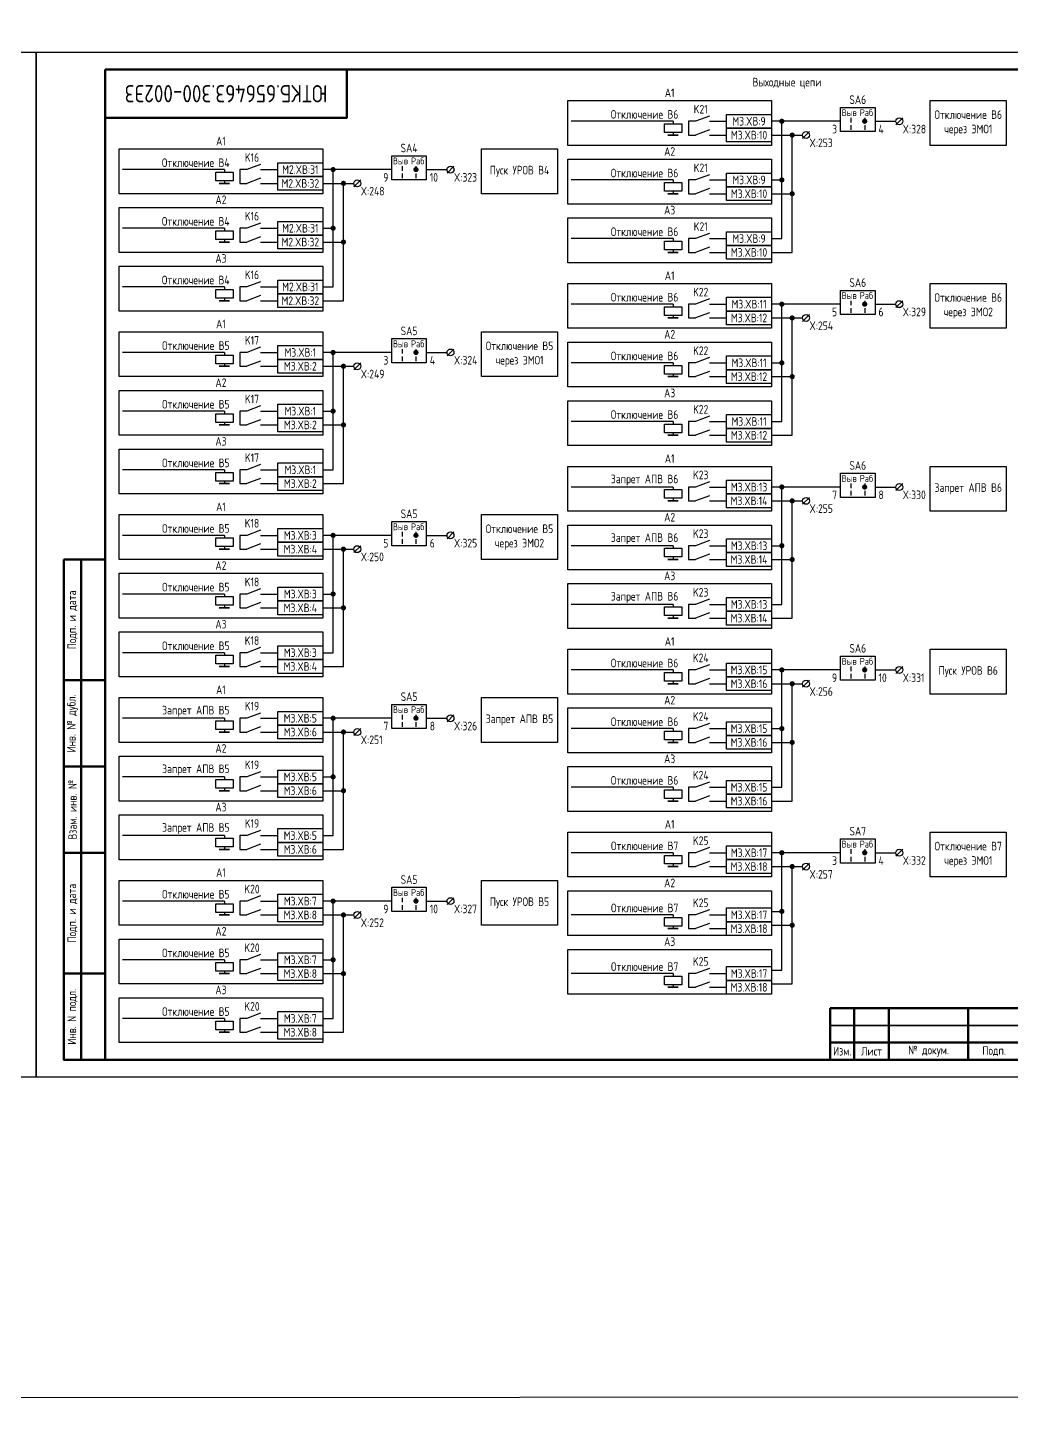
# Model space of a CAD drawing. Header units: millimetres. Extents: x -1315 to 7958, y -96 to 618.
# Drawn here: x 3357.5 to 3642.5, y -96 to 304.1 of the extents above; entities that cross this region are included whole.
import ezdxf

# ---------------------------------------------------------------- set-up
doc = ezdxf.new("R2010")
doc.units = ezdxf.units.MM
doc.styles.add('Gost_type_A', font='GOST_A.TTF')

# ---------------------------------------------------------------- blocks, each defined once
blk = doc.blocks.new('Штамп угловой верхний')
at = {"lineweight": 50}
blk.add_lwpolyline([(0, 0), (70, 0), (70, -14), (0, -14)], close=True, dxfattribs=at)
blk = doc.blocks.new('Формат_А3')
blk.add_lwpolyline([(-420, 297), (0, 297), (0, 0), (-420, 0)], close=True)
at = {"lineweight": 50}
blk.add_lwpolyline([(-400, 292), (-5, 292), (-5, 5), (-400, 5)], close=True, dxfattribs=at)
blk = doc.blocks.new('Штамп малый нижний')
at = {"lineweight": 50}
for points in [[(-185, 15), (-178, 15), (-178, 5), (-185, 5)], [(-178, 15), (-168, 15), (-168, 5), (-178, 5)], [(-168, 15), (-145, 15), (-145, 5), (-168, 5)], [(-145, 15), (-130, 15), (-130, 5), (-145, 5)], [(-130, 15), (-120, 15), (-120, 5), (-130, 5)], [(-120, 15), (-10, 15), (-10, 0), (-120, 0)], [(-10, 15), (0, 15), (0, 10), (-10, 10)], [(-10, 10), (0, 10), (0, 0), (-10, 0)], [(-185, 5), (-178, 5), (-178, 0), (-185, 0)], [(-178, 5), (-168, 5), (-168, 0), (-178, 0)], [(-168, 5), (-145, 5), (-145, 0), (-168, 0)], [(-145, 5), (-130, 5), (-130, 0), (-145, 0)], [(-130, 5), (-120, 5), (-120, 0), (-130, 0)]]:
    blk.add_lwpolyline(points, close=True, dxfattribs=at)
for points in [[(-185, 15), (-178, 15), (-178, 10), (-185, 10)], [(-178, 15), (-168, 15), (-168, 10), (-178, 10)], [(-168, 15), (-145, 15), (-145, 10), (-168, 10)], [(-145, 15), (-130, 15), (-130, 10), (-145, 10)], [(-130, 15), (-120, 15), (-120, 10), (-130, 10)], [(-185, 10), (-178, 10), (-178, 5), (-185, 5)], [(-178, 10), (-168, 10), (-168, 5), (-178, 5)], [(-168, 10), (-145, 10), (-145, 5), (-168, 5)], [(-145, 10), (-130, 10), (-130, 5), (-145, 5)], [(-130, 10), (-120, 10), (-120, 5), (-130, 5)]]:
    blk.add_lwpolyline(points, close=True)
at = {"char_height": 2.5, "style": 'Gost_type_A'}
for s, insert, width, attachment_point in [('Лист', (-5, 12.5), 10, 5), ('№ докум.', (-156.5, 2.5), 23, 5), ('Дата', (-125, 2.5), 10, 5), ('Изм.', (-181.5, 2.5), 7, 5), ('Лист', (-173, 2.5), 10, 5), ('Подп.', (-137.5, 2.5), 15, 5), ('Копировал', (-75, -2.53), 13.1202, 6), ('Формат', (-30, -2.53), 13.1202, 6)]:
    blk.add_mtext(s, dxfattribs=dict(at, insert=insert, width=width, attachment_point=attachment_point))
blk = doc.blocks.new('POINT')
at = {"const_width": 0.75}
blk.add_lwpolyline([(-0.375, 0, 1), (0.375, 0, 1)], format="xyb", close=True, dxfattribs=at)
blk = doc.blocks.new('Переключатель_положение')
for p, q in [((2, 1), (2, -0.34)), ((2, -1.14), (2, -2.49))]:
    blk.add_line(p, q)
blk = doc.blocks.new('Штамп левый нижний')
at = {"lineweight": 50}
for points in [[(-12, 145), (-7, 145), (-7, 110), (-12, 110)], [(-7, 145), (0, 145), (0, 110), (-7, 110)], [(-12, 110), (-7, 110), (-7, 85), (-12, 85)], [(-7, 110), (0, 110), (0, 85), (-7, 85)], [(-12, 85), (-7, 85), (-7, 60), (-12, 60)], [(-7, 85), (0, 85), (0, 60), (-7, 60)], [(-12, 60), (-7, 60), (-7, 25), (-12, 25)], [(-7, 60), (0, 60), (0, 25), (-7, 25)], [(-12, 25), (-7, 25), (-7, 0), (-12, 0)], [(-7, 25), (0, 25), (0, 0), (-7, 0)]]:
    blk.add_lwpolyline(points, close=True, dxfattribs=at)
at = {"char_height": 2.5, "attachment_point": 5, "rotation": 90, "style": 'Gost_type_A'}
for s, insert, width in [('Подп. и дата', (-9.5, 127.5), 35), ('Инв. № дубл.', (-9.5, 97.5), 25), ('Взам. инв. №', (-9.5, 72.5), 25), ('Подп. и дата', (-9.5, 42.5), 35), ('Инв. N подл.', (-9.5, 12.5), 25)]:
    blk.add_mtext(s, dxfattribs=dict(at, insert=insert, width=width))

msp = doc.modelspace()

# ---------------------------------------------------------------- linework, layer by layer
for p, q in [((3544.5, 277), (3515, 277)), ((3544.5, 277), (3544.5, 276.25)), ((3593, 277), (3573, 277)), ((3576, 243), (3576, 277)), ((3611.01, 278), (3609.01, 276)), ((3544.5, 273.75), (3544.5, 273)), ((3573, 273), (3582, 273)), ((3579, 239), (3579, 273)), ((3584.01, 274), (3582.01, 272)), ((3414.5, 263), (3385, 263)), ((3414.5, 263), (3414.5, 262.25)), ((3463, 263), (3443, 263)), ((3446, 229), (3446, 263)), ((3481.01, 264), (3479.01, 262)), ((3414.5, 259.75), (3414.5, 259)), ((3443, 259), (3452, 259)), ((3449, 225), (3449, 259)), ((3454.01, 260), (3452.01, 258)), ((3544.5, 260), (3515, 260)), ((3544.5, 260), (3544.5, 259.25)), ((3544.5, 256.75), (3544.5, 256)), ((3573, 260), (3576, 260)), ((3573, 256), (3579, 256)), ((3414.5, 246), (3385, 246)), ((3414.5, 246), (3414.5, 245.25)), ((3443, 246), (3446, 246)), ((3414.5, 242.75), (3414.5, 242)), ((3443, 242), (3449, 242)), ((3544.5, 243), (3515, 243)), ((3544.5, 243), (3544.5, 242.25)), ((3573, 243), (3576, 243)), ((3544.5, 239.75), (3544.5, 239)), ((3573, 239), (3579, 239)), ((3414.5, 229), (3385, 229)), ((3414.5, 229), (3414.5, 228.25)), ((3443, 229), (3446, 229)), ((3414.5, 225.75), (3414.5, 225)), ((3443, 225), (3449, 225)), ((3611.01, 225), (3609.01, 223)), ((3544.5, 224), (3515, 224)), ((3544.5, 224), (3544.5, 223.25)), ((3544.5, 220.75), (3544.5, 220)), ((3593, 224), (3573, 224)), ((3576, 190), (3576, 224)), ((3584.01, 221), (3582.01, 219)), ((3573, 220), (3582, 220)), ((3579, 186), (3579, 220)), ((3414.5, 210), (3385, 210)), ((3414.5, 210), (3414.5, 209.25)), ((3463, 210), (3443, 210)), ((3446, 176), (3446, 210)), ((3481.01, 211), (3479.01, 209)), ((3414.5, 206.75), (3414.5, 206)), ((3443, 206), (3452, 206)), ((3449, 172), (3449, 206)), ((3454.01, 207), (3452.01, 205)), ((3544.5, 207), (3515, 207)), ((3544.5, 207), (3544.5, 206.25)), ((3573, 207), (3576, 207)), ((3544.5, 203.75), (3544.5, 203)), ((3573, 203), (3579, 203)), ((3414.5, 193), (3385, 193)), ((3414.5, 193), (3414.5, 192.25)), ((3443, 193), (3446, 193)), ((3414.5, 189.75), (3414.5, 189)), ((3443, 189), (3449, 189)), ((3544.5, 190), (3515, 190)), ((3544.5, 190), (3544.5, 189.25)), ((3573, 190), (3576, 190)), ((3544.5, 186.75), (3544.5, 186)), ((3573, 186), (3579, 186)), ((3414.5, 176), (3385, 176)), ((3414.5, 176), (3414.5, 175.25)), ((3414.5, 172.75), (3414.5, 172)), ((3443, 176), (3446, 176)), ((3443, 172), (3449, 172)), ((3544.5, 171), (3515, 171)), ((3544.5, 171), (3544.5, 170.25)), ((3593, 171), (3573, 171)), ((3576, 137), (3576, 171)), ((3611.01, 172), (3609.01, 170)), ((3544.5, 167.75), (3544.5, 167)), ((3573, 167), (3582, 167)), ((3579, 133), (3579, 167)), ((3584.01, 168), (3582.01, 166)), ((3414.5, 157), (3385, 157)), ((3414.5, 157), (3414.5, 156.25)), ((3463, 157), (3443, 157)), ((3446, 123), (3446, 157)), ((3481.01, 158), (3479.01, 156)), ((3414.5, 153.75), (3414.5, 153)), ((3443, 153), (3452, 153)), ((3449, 119), (3449, 153)), ((3454.01, 154), (3452.01, 152)), ((3544.5, 154), (3515, 154)), ((3544.5, 154), (3544.5, 153.25)), ((3573, 154), (3576, 154)), ((3544.5, 150.75), (3544.5, 150)), ((3573, 150), (3579, 150)), ((3414.5, 140), (3385, 140)), ((3414.5, 140), (3414.5, 139.25)), ((3414.5, 136.75), (3414.5, 136)), ((3443, 140), (3446, 140)), ((3544.5, 137), (3515, 137)), ((3544.5, 137), (3544.5, 136.25)), ((3573, 137), (3576, 137)), ((3443, 136), (3449, 136)), ((3544.5, 133.75), (3544.5, 133)), ((3573, 133), (3579, 133)), ((3414.5, 123), (3385, 123)), ((3414.5, 123), (3414.5, 122.25)), ((3443, 123), (3446, 123)), ((3414.5, 119.75), (3414.5, 119)), ((3443, 119), (3449, 119)), ((3544.5, 118), (3515, 118)), ((3544.5, 118), (3544.5, 117.25)), ((3593, 118), (3573, 118)), ((3576, 84), (3576, 118)), ((3611.01, 119), (3609.01, 117)), ((3544.5, 114.75), (3544.5, 114)), ((3573, 114), (3582, 114)), ((3579, 80), (3579, 114)), ((3584.01, 115), (3582.01, 113)), ((3481.01, 105), (3479.01, 103)), ((3414.5, 104), (3385, 104)), ((3414.5, 104), (3414.5, 103.25)), ((3414.5, 100.75), (3414.5, 100)), ((3463, 104), (3443, 104)), ((3446, 70), (3446, 104)), ((3454.01, 101), (3452.01, 99)), ((3544.5, 101), (3515, 101)), ((3544.5, 101), (3544.5, 100.25)), ((3573, 101), (3576, 101)), ((3443, 100), (3452, 100)), ((3449, 66), (3449, 100)), ((3544.5, 97.75), (3544.5, 97)), ((3573, 97), (3579, 97)), ((3414.5, 87), (3385, 87)), ((3414.5, 87), (3414.5, 86.25)), ((3443, 87), (3446, 87)), ((3414.5, 83.75), (3414.5, 83)), ((3443, 83), (3449, 83)), ((3544.5, 84), (3515, 84)), ((3544.5, 84), (3544.5, 83.25)), ((3544.5, 80.75), (3544.5, 80)), ((3573, 84), (3576, 84)), ((3573, 80), (3579, 80)), ((3414.5, 70), (3385, 70)), ((3414.5, 70), (3414.5, 69.25)), ((3443, 70), (3446, 70)), ((3414.5, 66.75), (3414.5, 66)), ((3443, 66), (3449, 66)), ((3544.5, 65.02), (3515, 65.02)), ((3544.5, 65.02), (3544.5, 64.27)), ((3593, 65.02), (3573, 65.02)), ((3576, 31.02), (3576, 65.02)), ((3611.01, 66.02), (3609.01, 64.02)), ((3544.5, 61.77), (3544.5, 61.02)), ((3573, 61.02), (3582, 61.02)), ((3579, 27.02), (3579, 61.02)), ((3584.01, 62.02), (3582.01, 60.02)), ((3414.5, 51), (3385, 51)), ((3414.5, 51), (3414.5, 50.25)), ((3463, 51), (3443, 51)), ((3446, 17), (3446, 51)), ((3481.01, 52), (3479.01, 50)), ((3573, 48.02), (3576, 48.02)), ((3414.5, 47.75), (3414.5, 47)), ((3443, 47), (3452, 47)), ((3449, 13), (3449, 47)), ((3454.01, 48), (3452.01, 46)), ((3544.5, 47.02), (3515, 47.02)), ((3544.5, 47.02), (3544.5, 46.27)), ((3573, 44.02), (3579, 44.02)), ((3544.5, 43.77), (3544.5, 43.02)), ((3414.5, 34), (3385, 34)), ((3414.5, 34), (3414.5, 33.25)), ((3443, 34), (3446, 34)), ((3414.5, 30.75), (3414.5, 30)), ((3443, 30), (3449, 30)), ((3544.5, 30.02), (3515, 30.02)), ((3544.5, 30.02), (3544.5, 29.27)), ((3573, 31.02), (3576, 31.02)), ((3544.5, 26.77), (3544.5, 26.02)), ((3573, 27.02), (3579, 27.02)), ((3414.5, 17), (3385, 17)), ((3414.5, 17), (3414.5, 16.25)), ((3443, 17), (3446, 17)), ((3414.5, 13.75), (3414.5, 13)), ((3443, 13), (3449, 13))]:
    msp.add_line(p, q)
at = {"ltscale": 1.08}
for p, q in [((3551, 277), (3549, 277)), ((3549, 277), (3549, 273)), ((3555, 277), (3560, 277)), ((3549, 273), (3551, 273)), ((3555, 273), (3560, 273)), ((3421, 263), (3419, 263)), ((3419, 263), (3419, 259)), ((3425, 263), (3430, 263)), ((3419, 259), (3421, 259)), ((3425, 259), (3430, 259)), ((3551, 260), (3549, 260)), ((3549, 260), (3549, 256)), ((3555, 260), (3560, 260)), ((3549, 256), (3551, 256)), ((3555, 256), (3560, 256)), ((3421, 246), (3419, 246)), ((3419, 246), (3419, 242)), ((3425, 246), (3430, 246)), ((3419, 242), (3421, 242)), ((3425, 242), (3430, 242)), ((3551, 243), (3549, 243)), ((3549, 243), (3549, 239)), ((3555, 243), (3560, 243)), ((3549, 239), (3551, 239)), ((3555, 239), (3560, 239)), ((3421, 229), (3419, 229)), ((3419, 229), (3419, 225)), ((3425, 229), (3430, 229)), ((3419, 225), (3421, 225)), ((3425, 225), (3430, 225)), ((3551, 224), (3549, 224)), ((3549, 224), (3549, 220)), ((3555, 224), (3560, 224)), ((3549, 220), (3551, 220)), ((3555, 220), (3560, 220)), ((3421, 210), (3419, 210)), ((3419, 210), (3419, 206)), ((3425, 210), (3430, 210)), ((3419, 206), (3421, 206)), ((3425, 206), (3430, 206)), ((3551, 207), (3549, 207)), ((3549, 207), (3549, 203)), ((3555, 207), (3560, 207)), ((3549, 203), (3551, 203)), ((3555, 203), (3560, 203)), ((3421, 193), (3419, 193)), ((3419, 193), (3419, 189)), ((3425, 193), (3430, 193)), ((3419, 189), (3421, 189)), ((3425, 189), (3430, 189)), ((3551, 190), (3549, 190)), ((3549, 190), (3549, 186)), ((3555, 190), (3560, 190)), ((3549, 186), (3551, 186)), ((3555, 186), (3560, 186)), ((3421, 176), (3419, 176)), ((3419, 176), (3419, 172)), ((3425, 176), (3430, 176)), ((3419, 172), (3421, 172)), ((3425, 172), (3430, 172)), ((3551, 171), (3549, 171)), ((3549, 171), (3549, 167)), ((3555, 171), (3560, 171)), ((3549, 167), (3551, 167)), ((3555, 167), (3560, 167)), ((3421, 157), (3419, 157)), ((3419, 157), (3419, 153)), ((3425, 157), (3430, 157)), ((3419, 153), (3421, 153)), ((3425, 153), (3430, 153)), ((3551, 154), (3549, 154)), ((3549, 154), (3549, 150)), ((3555, 154), (3560, 154)), ((3549, 150), (3551, 150)), ((3555, 150), (3560, 150)), ((3421, 140), (3419, 140)), ((3419, 140), (3419, 136)), ((3425, 140), (3430, 140)), ((3551, 137), (3549, 137)), ((3549, 137), (3549, 133)), ((3555, 137), (3560, 137)), ((3419, 136), (3421, 136)), ((3425, 136), (3430, 136)), ((3549, 133), (3551, 133)), ((3555, 133), (3560, 133)), ((3421, 123), (3419, 123)), ((3419, 123), (3419, 119)), ((3425, 123), (3430, 123)), ((3419, 119), (3421, 119)), ((3425, 119), (3430, 119)), ((3551, 118), (3549, 118)), ((3549, 118), (3549, 114)), ((3555, 118), (3560, 118)), ((3549, 114), (3551, 114)), ((3555, 114), (3560, 114)), ((3421, 104), (3419, 104)), ((3419, 104), (3419, 100)), ((3425, 104), (3430, 104)), ((3551, 101), (3549, 101)), ((3549, 101), (3549, 97)), ((3555, 101), (3560, 101)), ((3419, 100), (3421, 100)), ((3425, 100), (3430, 100)), ((3549, 97), (3551, 97)), ((3555, 97), (3560, 97)), ((3421, 87), (3419, 87)), ((3419, 87), (3419, 83)), ((3425, 87), (3430, 87)), ((3419, 83), (3421, 83)), ((3425, 83), (3430, 83)), ((3551, 84), (3549, 84)), ((3549, 84), (3549, 80)), ((3555, 84), (3560, 84)), ((3549, 80), (3551, 80)), ((3555, 80), (3560, 80)), ((3421, 70), (3419, 70)), ((3419, 70), (3419, 66)), ((3425, 70), (3430, 70)), ((3419, 66), (3421, 66)), ((3425, 66), (3430, 66)), ((3551, 65.02), (3549, 65.02)), ((3549, 65.02), (3549, 61.02)), ((3555, 65.02), (3560, 65.02)), ((3549, 61.02), (3551, 61.02)), ((3555, 61.02), (3560, 61.02)), ((3421, 51), (3419, 51)), ((3419, 51), (3419, 47)), ((3425, 51), (3430, 51)), ((3419, 47), (3421, 47)), ((3425, 47), (3430, 47)), ((3551, 47.02), (3549, 47.02)), ((3549, 47.02), (3549, 43.02)), ((3555, 47.02), (3560, 47.02)), ((3549, 43.02), (3551, 43.02)), ((3555, 43.02), (3560, 43.02)), ((3421, 34), (3419, 34)), ((3419, 34), (3419, 30)), ((3425, 34), (3430, 34)), ((3419, 30), (3421, 30)), ((3425, 30), (3430, 30)), ((3551, 30.02), (3549, 30.02)), ((3549, 30.02), (3549, 26.02)), ((3555, 30.02), (3560, 30.02)), ((3549, 26.02), (3551, 26.02)), ((3555, 26.02), (3560, 26.02)), ((3421, 17), (3419, 17)), ((3419, 17), (3419, 13)), ((3425, 17), (3430, 17)), ((3419, 13), (3421, 13)), ((3425, 13), (3430, 13))]:
    msp.add_line(p, q, dxfattribs=at)
at = {"ltscale": 4.32}
for p, q in [((3555, 278.5), (3551, 277)), ((3555, 274.5), (3551, 273)), ((3425, 264.5), (3421, 263)), ((3425, 260.5), (3421, 259)), ((3555, 261.5), (3551, 260)), ((3555, 257.5), (3551, 256)), ((3425, 247.5), (3421, 246)), ((3555, 244.5), (3551, 243)), ((3425, 243.5), (3421, 242)), ((3555, 240.5), (3551, 239)), ((3425, 230.5), (3421, 229)), ((3425, 226.5), (3421, 225)), ((3555, 225.5), (3551, 224)), ((3555, 221.5), (3551, 220)), ((3425, 211.5), (3421, 210)), ((3555, 208.5), (3551, 207)), ((3425, 207.5), (3421, 206)), ((3555, 204.5), (3551, 203)), ((3425, 194.5), (3421, 193)), ((3425, 190.5), (3421, 189)), ((3555, 191.5), (3551, 190)), ((3555, 187.5), (3551, 186)), ((3425, 177.5), (3421, 176)), ((3425, 173.5), (3421, 172)), ((3555, 172.5), (3551, 171)), ((3555, 168.5), (3551, 167)), ((3425, 158.5), (3421, 157)), ((3425, 154.5), (3421, 153)), ((3555, 155.5), (3551, 154)), ((3555, 151.5), (3551, 150)), ((3425, 141.5), (3421, 140)), ((3425, 137.5), (3421, 136)), ((3555, 138.5), (3551, 137)), ((3555, 134.5), (3551, 133)), ((3425, 124.5), (3421, 123)), ((3425, 120.5), (3421, 119)), ((3555, 119.5), (3551, 118)), ((3555, 115.5), (3551, 114)), ((3425, 105.5), (3421, 104)), ((3425, 101.5), (3421, 100)), ((3555, 102.5), (3551, 101)), ((3555, 98.5), (3551, 97)), ((3425, 88.5), (3421, 87)), ((3425, 84.5), (3421, 83)), ((3555, 85.5), (3551, 84)), ((3555, 81.5), (3551, 80)), ((3425, 71.5), (3421, 70)), ((3425, 67.5), (3421, 66)), ((3555, 66.52), (3551, 65.02)), ((3555, 62.52), (3551, 61.02)), ((3425, 52.5), (3421, 51)), ((3425, 48.5), (3421, 47)), ((3555, 48.52), (3551, 47.02)), ((3555, 44.52), (3551, 43.02)), ((3425, 35.5), (3421, 34)), ((3425, 31.5), (3421, 30)), ((3555, 31.52), (3551, 30.02)), ((3555, 27.52), (3551, 26.02)), ((3425, 18.5), (3421, 17)), ((3425, 14.5), (3421, 13))]:
    msp.add_line(p, q, dxfattribs=at)
at = {"ltscale": 4}
for p, q in [((3603, 277), (3609.01, 277)), ((3473, 263), (3479.01, 263)), ((3603, 224), (3609.01, 224)), ((3473, 210), (3479.01, 210)), ((3603, 171), (3609.01, 171)), ((3473, 157), (3479.01, 157)), ((3603, 118), (3609.01, 118)), ((3473, 104), (3479.01, 104)), ((3603, 65.02), (3609.01, 65.02)), ((3473, 51), (3479.01, 51))]:
    msp.add_line(p, q, dxfattribs=at)
for points in [[(-1315, 612), (7958.16, 618), (7958.16, -90), (-1315, -96)], [(3514, 283), (3573, 283), (3573, 270), (3514, 270)], [(3593, 281), (3603, 281), (3603, 274), (3593, 274)], [(3619, 283), (3641, 283), (3641, 270), (3619, 270)], [(3547, 276.25), (3547, 273.75), (3542, 273.75), (3542, 276.25)], [(3560, 279), (3573, 279), (3573, 275), (3560, 275)], [(3546, 273), (3543, 273)], [(3560, 275), (3573, 275), (3573, 271), (3560, 271)], [(3384, 269), (3443, 269), (3443, 256), (3384, 256)], [(3489, 269), (3511, 269), (3511, 256), (3489, 256)], [(3430, 265), (3443, 265), (3443, 261), (3430, 261)], [(3463, 267), (3473, 267), (3473, 260), (3463, 260)], [(3514, 266), (3573, 266), (3573, 253), (3514, 253)], [(3417, 262.25), (3417, 259.75), (3412, 259.75), (3412, 262.25)], [(3430, 261), (3443, 261), (3443, 257), (3430, 257)], [(3560, 262), (3573, 262), (3573, 258), (3560, 258)], [(3416, 259), (3413, 259)], [(3547, 259.25), (3547, 256.75), (3542, 256.75), (3542, 259.25)], [(3560, 258), (3573, 258), (3573, 254), (3560, 254)], [(3546, 256), (3543, 256)], [(3384, 252), (3443, 252), (3443, 239), (3384, 239)], [(3514, 249), (3573, 249), (3573, 236), (3514, 236)], [(3417, 245.25), (3417, 242.75), (3412, 242.75), (3412, 245.25)], [(3430, 248), (3443, 248), (3443, 244), (3430, 244)], [(3560, 245), (3573, 245), (3573, 241), (3560, 241)], [(3416, 242), (3413, 242)], [(3430, 244), (3443, 244), (3443, 240), (3430, 240)], [(3547, 242.25), (3547, 239.75), (3542, 239.75), (3542, 242.25)], [(3560, 241), (3573, 241), (3573, 237), (3560, 237)], [(3546, 239), (3543, 239)], [(3384, 235), (3443, 235), (3443, 222), (3384, 222)], [(3417, 228.25), (3417, 225.75), (3412, 225.75), (3412, 228.25)], [(3430, 231), (3443, 231), (3443, 227), (3430, 227)], [(3514, 230), (3573, 230), (3573, 217), (3514, 217)], [(3619, 230), (3641, 230), (3641, 217), (3619, 217)], [(3416, 225), (3413, 225)], [(3430, 227), (3443, 227), (3443, 223), (3430, 223)], [(3560, 226), (3573, 226), (3573, 222), (3560, 222)], [(3593, 228), (3603, 228), (3603, 221), (3593, 221)], [(3547, 223.25), (3547, 220.75), (3542, 220.75), (3542, 223.25)], [(3560, 222), (3573, 222), (3573, 218), (3560, 218)], [(3546, 220), (3543, 220)], [(3384, 216), (3443, 216), (3443, 203), (3384, 203)], [(3463, 214), (3473, 214), (3473, 207), (3463, 207)], [(3489, 216), (3511, 216), (3511, 203), (3489, 203)], [(3514, 213), (3573, 213), (3573, 200), (3514, 200)], [(3417, 209.25), (3417, 206.75), (3412, 206.75), (3412, 209.25)], [(3430, 212), (3443, 212), (3443, 208), (3430, 208)], [(3560, 209), (3573, 209), (3573, 205), (3560, 205)], [(3416, 206), (3413, 206)], [(3430, 208), (3443, 208), (3443, 204), (3430, 204)], [(3547, 206.25), (3547, 203.75), (3542, 203.75), (3542, 206.25)], [(3560, 205), (3573, 205), (3573, 201), (3560, 201)], [(3546, 203), (3543, 203)], [(3384, 199), (3443, 199), (3443, 186), (3384, 186)], [(3417, 192.25), (3417, 189.75), (3412, 189.75), (3412, 192.25)], [(3430, 195), (3443, 195), (3443, 191), (3430, 191)], [(3514, 196), (3573, 196), (3573, 183), (3514, 183)], [(3416, 189), (3413, 189)], [(3430, 191), (3443, 191), (3443, 187), (3430, 187)], [(3547, 189.25), (3547, 186.75), (3542, 186.75), (3542, 189.25)], [(3560, 192), (3573, 192), (3573, 188), (3560, 188)], [(3546, 186), (3543, 186)], [(3560, 188), (3573, 188), (3573, 184), (3560, 184)], [(3384, 182), (3443, 182), (3443, 169), (3384, 169)], [(3430, 178), (3443, 178), (3443, 174), (3430, 174)], [(3514, 177), (3573, 177), (3573, 164), (3514, 164)], [(3619, 177), (3641, 177), (3641, 164), (3619, 164)], [(3417, 175.25), (3417, 172.75), (3412, 172.75), (3412, 175.25)], [(3430, 174), (3443, 174), (3443, 170), (3430, 170)], [(3560, 173), (3573, 173), (3573, 169), (3560, 169)], [(3593, 175), (3603, 175), (3603, 168), (3593, 168)], [(3416, 172), (3413, 172)], [(3547, 170.25), (3547, 167.75), (3542, 167.75), (3542, 170.25)], [(3560, 169), (3573, 169), (3573, 165), (3560, 165)], [(3546, 167), (3543, 167)], [(3384, 163), (3443, 163), (3443, 150), (3384, 150)], [(3463, 161), (3473, 161), (3473, 154), (3463, 154)], [(3489, 163), (3511, 163), (3511, 150), (3489, 150)], [(3417, 156.25), (3417, 153.75), (3412, 153.75), (3412, 156.25)], [(3430, 159), (3443, 159), (3443, 155), (3430, 155)], [(3514, 160), (3573, 160), (3573, 147), (3514, 147)], [(3416, 153), (3413, 153)], [(3430, 155), (3443, 155), (3443, 151), (3430, 151)], [(3547, 153.25), (3547, 150.75), (3542, 150.75), (3542, 153.25)], [(3560, 156), (3573, 156), (3573, 152), (3560, 152)], [(3546, 150), (3543, 150)], [(3560, 152), (3573, 152), (3573, 148), (3560, 148)], [(3384, 146), (3443, 146), (3443, 133), (3384, 133)], [(3430, 142), (3443, 142), (3443, 138), (3430, 138)], [(3514, 143), (3573, 143), (3573, 130), (3514, 130)], [(3417, 139.25), (3417, 136.75), (3412, 136.75), (3412, 139.25)], [(3430, 138), (3443, 138), (3443, 134), (3430, 134)], [(3547, 136.25), (3547, 133.75), (3542, 133.75), (3542, 136.25)], [(3560, 139), (3573, 139), (3573, 135), (3560, 135)], [(3416, 136), (3413, 136)], [(3546, 133), (3543, 133)], [(3560, 135), (3573, 135), (3573, 131), (3560, 131)], [(3384, 129), (3443, 129), (3443, 116), (3384, 116)], [(3430, 125), (3443, 125), (3443, 121), (3430, 121)], [(3417, 122.25), (3417, 119.75), (3412, 119.75), (3412, 122.25)], [(3430, 121), (3443, 121), (3443, 117), (3430, 117)], [(3514, 124), (3573, 124), (3573, 111), (3514, 111)], [(3593, 122), (3603, 122), (3603, 115), (3593, 115)], [(3619, 124), (3641, 124), (3641, 111), (3619, 111)], [(3416, 119), (3413, 119)], [(3547, 117.25), (3547, 114.75), (3542, 114.75), (3542, 117.25)], [(3560, 120), (3573, 120), (3573, 116), (3560, 116)], [(3546, 114), (3543, 114)], [(3560, 116), (3573, 116), (3573, 112), (3560, 112)], [(3384, 110), (3443, 110), (3443, 97), (3384, 97)], [(3489, 110), (3511, 110), (3511, 97), (3489, 97)], [(3430, 106), (3443, 106), (3443, 102), (3430, 102)], [(3463, 108), (3473, 108), (3473, 101), (3463, 101)], [(3514, 107), (3573, 107), (3573, 94), (3514, 94)], [(3417, 103.25), (3417, 100.75), (3412, 100.75), (3412, 103.25)], [(3430, 102), (3443, 102), (3443, 98), (3430, 98)], [(3547, 100.25), (3547, 97.75), (3542, 97.75), (3542, 100.25)], [(3560, 103), (3573, 103), (3573, 99), (3560, 99)], [(3416, 100), (3413, 100)], [(3546, 97), (3543, 97)], [(3560, 99), (3573, 99), (3573, 95), (3560, 95)], [(3384, 93), (3443, 93), (3443, 80), (3384, 80)], [(3430, 89), (3443, 89), (3443, 85), (3430, 85)], [(3514, 90), (3573, 90), (3573, 77), (3514, 77)], [(3417, 86.25), (3417, 83.75), (3412, 83.75), (3412, 86.25)], [(3430, 85), (3443, 85), (3443, 81), (3430, 81)], [(3560, 86), (3573, 86), (3573, 82), (3560, 82)], [(3416, 83), (3413, 83)], [(3547, 83.25), (3547, 80.75), (3542, 80.75), (3542, 83.25)], [(3560, 82), (3573, 82), (3573, 78), (3560, 78)], [(3546, 80), (3543, 80)], [(3384, 76), (3443, 76), (3443, 63), (3384, 63)], [(3417, 69.25), (3417, 66.75), (3412, 66.75), (3412, 69.25)], [(3430, 72), (3443, 72), (3443, 68), (3430, 68)], [(3514, 71.02), (3573, 71.02), (3573, 58.02), (3514, 58.02)], [(3593, 69.02), (3603, 69.02), (3603, 62.02), (3593, 62.02)], [(3619, 71.02), (3641, 71.02), (3641, 58.02), (3619, 58.02)], [(3416, 66), (3413, 66)], [(3430, 68), (3443, 68), (3443, 64), (3430, 64)], [(3547, 64.27), (3547, 61.77), (3542, 61.77), (3542, 64.27)], [(3560, 67.02), (3573, 67.02), (3573, 63.02), (3560, 63.02)], [(3546, 61.02), (3543, 61.02)], [(3560, 63.02), (3573, 63.02), (3573, 59.02), (3560, 59.02)], [(3384, 57), (3443, 57), (3443, 44), (3384, 44)], [(3489, 57), (3511, 57), (3511, 44), (3489, 44)], [(3430, 53), (3443, 53), (3443, 49), (3430, 49)], [(3463, 55), (3473, 55), (3473, 48), (3463, 48)], [(3514, 54.02), (3573, 54.02), (3573, 41.02), (3514, 41.02)], [(3417, 50.25), (3417, 47.75), (3412, 47.75), (3412, 50.25)], [(3430, 49), (3443, 49), (3443, 45), (3430, 45)], [(3560, 49.02), (3573, 49.02), (3573, 45.02), (3560, 45.02)], [(3416, 47), (3413, 47)], [(3547, 46.27), (3547, 43.77), (3542, 43.77), (3542, 46.27)], [(3560, 45.02), (3573, 45.02), (3573, 41.02), (3560, 41.02)], [(3546, 43.02), (3543, 43.02)], [(3384, 40), (3443, 40), (3443, 27), (3384, 27)], [(3514, 37.02), (3573, 37.02), (3573, 24.02), (3514, 24.02)], [(3417, 33.25), (3417, 30.75), (3412, 30.75), (3412, 33.25)], [(3430, 36), (3443, 36), (3443, 32), (3430, 32)], [(3560, 32.02), (3573, 32.02), (3573, 28.02), (3560, 28.02)], [(3416, 30), (3413, 30)], [(3430, 32), (3443, 32), (3443, 28), (3430, 28)], [(3547, 29.27), (3547, 26.77), (3542, 26.77), (3542, 29.27)], [(3560, 28.02), (3573, 28.02), (3573, 24.02), (3560, 24.02)], [(3546, 26.02), (3543, 26.02)], [(3384, 23), (3443, 23), (3443, 10), (3384, 10)], [(3417, 16.25), (3417, 13.75), (3412, 13.75), (3412, 16.25)], [(3430, 19), (3443, 19), (3443, 15), (3430, 15)], [(3416, 13), (3413, 13)], [(3430, 15), (3443, 15), (3443, 11), (3430, 11)]]:
    msp.add_lwpolyline(points, close=True)
for centre in [(3610.01, 277), (3583.01, 273), (3480.01, 263), (3453.01, 259), (3610.01, 224), (3583.01, 220), (3480.01, 210), (3453.01, 206), (3610.01, 171), (3583.01, 167), (3480.01, 157), (3453.01, 153), (3610.01, 118), (3583.01, 114), (3480.01, 104), (3453.01, 100), (3610.01, 65.02), (3583.01, 61.02), (3480.01, 51), (3453.01, 47)]:
    msp.add_circle(centre, 1)

# ---------------------------------------------------------------- block references
for name, p in [('Формат_А3', (3360, 0)), ('Формат_А3', (3780, 0)), ('Штамп угловой верхний', (3380, 292)), ('POINT', (3576, 277)), ('Переключатель_положение', (3594, 277)), ('POINT', (3600, 277)), ('Переключатель_положение', (3598, 277)), ('POINT', (3579, 273)), ('POINT', (3446, 263)), ('Переключатель_положение', (3464, 263)), ('POINT', (3470, 263)), ('Переключатель_положение', (3468, 263)), ('POINT', (3576, 260)), ('POINT', (3449, 259)), ('POINT', (3579, 256)), ('POINT', (3446, 246)), ('POINT', (3449, 242)), ('POINT', (3576, 224)), ('Переключатель_положение', (3594, 224)), ('POINT', (3600, 224)), ('Переключатель_положение', (3598, 224)), ('POINT', (3579, 220)), ('POINT', (3446, 210)), ('Переключатель_положение', (3464, 210)), ('POINT', (3470, 210)), ('Переключатель_положение', (3468, 210)), ('POINT', (3449, 206)), ('POINT', (3576, 207)), ('POINT', (3579, 203)), ('POINT', (3446, 193)), ('POINT', (3449, 189)), ('POINT', (3576, 171)), ('Переключатель_положение', (3594, 171)), ('POINT', (3600, 171)), ('Переключатель_положение', (3598, 171)), ('POINT', (3579, 167)), ('POINT', (3446, 157)), ('Переключатель_положение', (3464, 157)), ('POINT', (3470, 157)), ('Переключатель_положение', (3468, 157)), ('POINT', (3449, 153)), ('POINT', (3576, 154)), ('Штамп левый нижний', (3380, 5)), ('POINT', (3579, 150)), ('POINT', (3446, 140)), ('POINT', (3449, 136)), ('POINT', (3576, 118)), ('Переключатель_положение', (3594, 118)), ('POINT', (3600, 118)), ('Переключатель_положение', (3598, 118)), ('POINT', (3579, 114)), ('POINT', (3446, 104)), ('Переключатель_положение', (3464, 104)), ('POINT', (3470, 104)), ('Переключатель_положение', (3468, 104)), ('POINT', (3449, 100)), ('POINT', (3576, 101)), ('POINT', (3579, 97)), ('POINT', (3446, 87)), ('POINT', (3449, 83)), ('POINT', (3576, 65.02)), ('Переключатель_положение', (3594, 65.02)), ('POINT', (3600, 65.02)), ('Переключатель_положение', (3598, 65.02)), ('POINT', (3579, 61.02)), ('POINT', (3446, 51)), ('Переключатель_положение', (3464, 51)), ('POINT', (3470, 51)), ('Переключатель_положение', (3468, 51)), ('POINT', (3576, 48.02)), ('POINT', (3449, 47)), ('POINT', (3579, 44.02)), ('POINT', (3446, 34)), ('POINT', (3449, 30)), ('Штамп малый нижний', (3775, 5))]:
    msp.add_blockref(name, p)

# ---------------------------------------------------------------- texts
at = {"char_height": 2.5, "line_spacing_factor": 0.9, "style": 'Gost_type_A'}
for s, insert, width, attachment_point in [('Выходные цепи', (3577.5, 288), 395, 5), ('A1', (3543.5, 284), 59, 8), ('A1', (3413.5, 270), 59, 8), ('X:328', (3611.01, 276), 8, 1), ('A2', (3543.5, 267), 59, 8), ('X:253', (3584.01, 272), 8, 1), ('X:323', (3481.01, 262), 8, 1), ('X:248', (3454.01, 258), 8, 1), ('A2', (3413.5, 253), 59, 8), ('A3', (3543.5, 250), 59, 8), ('A3', (3413.5, 236), 59, 8), ('A1', (3543.5, 231), 59, 8), ('X:329', (3611.01, 223), 8, 1), ('A1', (3413.5, 217), 59, 8), ('A2', (3543.5, 214), 59, 8), ('X:254', (3584.01, 219), 8, 1), ('X:324', (3481.01, 209), 8, 1), ('X:249', (3454.01, 205), 8, 1), ('A2', (3413.5, 200), 59, 8), ('A3', (3543.5, 197), 59, 8), ('A3', (3413.5, 183), 59, 8), ('A1', (3543.5, 178), 59, 8), ('X:330', (3611.01, 170), 8, 1), ('A1', (3413.5, 164), 59, 8), ('X:255', (3584.01, 166), 8, 1), ('A2', (3543.5, 161), 59, 8), ('X:325', (3481.01, 156), 8, 1), ('A2', (3413.5, 147), 59, 8), ('X:250', (3454.01, 152), 8, 1), ('A3', (3543.5, 144), 59, 8), ('A3', (3413.5, 130), 59, 8), ('A1', (3543.5, 125), 59, 8), ('X:331', (3611.01, 117), 8, 1), ('A1', (3413.5, 111), 59, 8), ('X:256', (3584.01, 113), 8, 1), ('A2', (3543.5, 108), 59, 8), ('X:326', (3481.01, 103), 8, 1), ('A2', (3413.5, 94), 59, 8), ('X:251', (3454.01, 99), 8, 1), ('A3', (3543.5, 91), 59, 8), ('A3', (3413.5, 77), 59, 8), ('A1', (3543.5, 72.02), 59, 8), ('X:332', (3611.01, 64.02), 8, 1), ('A1', (3413.5, 58), 59, 8), ('A2', (3543.5, 55.02), 59, 8), ('X:257', (3584.01, 60.02), 8, 1), ('X:327', (3481.01, 50), 8, 1), ('X:252', (3454.01, 46), 8, 1), ('A2', (3413.5, 41), 59, 8), ('A3', (3543.5, 38.02), 59, 8), ('A3', (3413.5, 24), 59, 8)]:
    msp.add_mtext(s, dxfattribs=dict(at, insert=insert, width=width, attachment_point=attachment_point))
at = {"insert": (3415, 285), "char_height": 5, "width": 70, "attachment_point": 5, "rotation": 180, "style": 'Gost_type_A'}
msp.add_mtext('ЮТКБ.656463.300-002Э3', dxfattribs=at)
at = {"style": 'Gost_type_A'}
for s, insert, char_height, width, attachment_point in [('SA6', (3598, 282), 2.5, 10, 8), ('Отключение В6', (3546, 279), 2.5, 31.0015, 6), ('K21', (3552.5, 280.5), 2.5, 5, 5), ('Выв', (3595.5, 279.5), 2, 5, 5), ('Раб', (3600.5, 279.5), 2, 5, 5), ('Отключение В6\\Pчерез ЭМО1', (3630, 276.5), 2.5, 21.9989, 5), ('M3.XВ:9', (3566.5, 277), 2.5, 13, 5), ('M3.XВ:10', (3566.5, 273), 2.5, 13, 5), ('3', (3592, 275.98), 2.5, 5, 3), ('4', (3604, 275.98), 2.5, 5, 1), ('SA4', (3468, 268), 2.5, 10, 8), ('Отключение В4', (3416, 265), 2.5, 31.0015, 6), ('K16', (3422.5, 266.5), 2.5, 5, 5), ('M2.XВ:31', (3436.5, 263), 2.5, 13, 5), ('Выв', (3465.5, 265.5), 2, 5, 5), ('Раб', (3470.5, 265.5), 2, 5, 5), ('Пуск УРОВ В4', (3500, 262.5), 2.5, 21.9988, 5), ('K21', (3552.5, 263.5), 2.5, 5, 5), ('M2.XВ:32', (3436.5, 259), 2.5, 13, 5), ('9', (3462, 261.98), 2.5, 5, 3), ('10', (3474, 261.98), 2.5, 5, 1), ('Отключение В6', (3546, 262), 2.5, 31.0015, 6), ('M3.XВ:9', (3566.5, 260), 2.5, 13, 5), ('M3.XВ:10', (3566.5, 256), 2.5, 13, 5), ('Отключение В4', (3416, 248), 2.5, 31.0015, 6), ('K16', (3422.5, 249.5), 2.5, 5, 5), ('M2.XВ:31', (3436.5, 246), 2.5, 13, 5), ('Отключение В6', (3546, 245), 2.5, 31.0015, 6), ('K21', (3552.5, 246.5), 2.5, 5, 5), ('M3.XВ:9', (3566.5, 243), 2.5, 13, 5), ('M2.XВ:32', (3436.5, 242), 2.5, 13, 5), ('M3.XВ:10', (3566.5, 239), 2.5, 13, 5), ('Отключение В4', (3416, 231), 2.5, 31.0015, 6), ('K16', (3422.5, 232.5), 2.5, 5, 5), ('M2.XВ:31', (3436.5, 229), 2.5, 13, 5), ('K22', (3552.5, 227.5), 2.5, 5, 5), ('SA6', (3598, 229), 2.5, 10, 8), ('M2.XВ:32', (3436.5, 225), 2.5, 13, 5), ('Отключение В6', (3546, 226), 2.5, 31.0015, 6), ('M3.XВ:11', (3566.5, 224), 2.5, 13, 5), ('Выв', (3595.5, 226.5), 2, 5, 5), ('Раб', (3600.5, 226.5), 2, 5, 5), ('Отключение В6\\Pчерез ЭМО2', (3630, 223.5), 2.5, 21.9989, 5), ('M3.XВ:12', (3566.5, 220), 2.5, 13, 5), ('5', (3592, 222.98), 2.5, 5, 3), ('6', (3604, 222.98), 2.5, 5, 1), ('SA5', (3468, 215), 2.5, 10, 8), ('Отключение В5', (3416, 212), 2.5, 31.0015, 6), ('K17', (3422.5, 213.5), 2.5, 5, 5), ('Выв', (3465.5, 212.5), 2, 5, 5), ('Раб', (3470.5, 212.5), 2, 5, 5), ('Отключение В5\\Pчерез ЭМО1', (3500, 209.5), 2.5, 21.9988, 5), ('M3.XВ:1', (3436.5, 210), 2.5, 13, 5), ('3', (3462, 208.98), 2.5, 5, 3), ('4', (3474, 208.98), 2.5, 5, 1), ('Отключение В6', (3546, 209), 2.5, 31.0015, 6), ('K22', (3552.5, 210.5), 2.5, 5, 5), ('M3.XВ:11', (3566.5, 207), 2.5, 13, 5), ('M3.XВ:2', (3436.5, 206), 2.5, 13, 5), ('M3.XВ:12', (3566.5, 203), 2.5, 13, 5), ('Отключение В5', (3416, 195), 2.5, 31.0015, 6), ('K17', (3422.5, 196.5), 2.5, 5, 5), ('M3.XВ:1', (3436.5, 193), 2.5, 13, 5), ('Отключение В6', (3546, 192), 2.5, 31.0015, 6), ('K22', (3552.5, 193.5), 2.5, 5, 5), ('M3.XВ:2', (3436.5, 189), 2.5, 13, 5), ('M3.XВ:11', (3566.5, 190), 2.5, 13, 5), ('M3.XВ:12', (3566.5, 186), 2.5, 13, 5), ('K17', (3422.5, 179.5), 2.5, 5, 5), ('Отключение В5', (3416, 178), 2.5, 31.0015, 6), ('M3.XВ:1', (3436.5, 176), 2.5, 13, 5), ('SA6', (3598, 176), 2.5, 10, 8), ('M3.XВ:2', (3436.5, 172), 2.5, 13, 5), (' Запрет АПВ В6', (3546, 173), 2.5, 31.0015, 6), ('K23', (3552.5, 174.5), 2.5, 5, 5), ('M3.XВ:13', (3566.5, 171), 2.5, 13, 5), ('Выв', (3595.5, 173.5), 2, 5, 5), ('Раб', (3600.5, 173.5), 2, 5, 5), ('Запрет АПВ В6', (3630, 170.5), 2.5, 21.9989, 5), ('M3.XВ:14', (3566.5, 167), 2.5, 13, 5), ('7', (3592, 169.98), 2.5, 5, 3), ('8', (3604, 169.98), 2.5, 5, 1), ('SA5', (3468, 162), 2.5, 10, 8), ('Отключение В5', (3416, 159), 2.5, 31.0015, 6), ('K18', (3422.5, 160.5), 2.5, 5, 5), ('Выв', (3465.5, 159.5), 2, 5, 5), ('Раб', (3470.5, 159.5), 2, 5, 5), ('Отключение В5\\Pчерез ЭМО2', (3500, 156.5), 2.5, 21.9988, 5), ('M3.XВ:3', (3436.5, 157), 2.5, 13, 5), (' Запрет АПВ В6', (3546, 156), 2.5, 31.0015, 6), ('K23', (3552.5, 157.5), 2.5, 5, 5), ('M3.XВ:4', (3436.5, 153), 2.5, 13, 5), ('5', (3462, 155.98), 2.5, 5, 3), ('6', (3474, 155.98), 2.5, 5, 1), ('M3.XВ:13', (3566.5, 154), 2.5, 13, 5), ('M3.XВ:14', (3566.5, 150), 2.5, 13, 5), ('K18', (3422.5, 143.5), 2.5, 5, 5), ('Отключение В5', (3416, 142), 2.5, 31.0015, 6), ('M3.XВ:3', (3436.5, 140), 2.5, 13, 5), (' Запрет АПВ В6', (3546, 139), 2.5, 31.0015, 6), ('K23', (3552.5, 140.5), 2.5, 5, 5), ('M3.XВ:4', (3436.5, 136), 2.5, 13, 5), ('M3.XВ:13', (3566.5, 137), 2.5, 13, 5), ('M3.XВ:14', (3566.5, 133), 2.5, 13, 5), ('Отключение В5', (3416, 125), 2.5, 31.0015, 6), ('K18', (3422.5, 126.5), 2.5, 5, 5), ('M3.XВ:3', (3436.5, 123), 2.5, 13, 5), ('SA6', (3598, 123), 2.5, 10, 8), ('M3.XВ:4', (3436.5, 119), 2.5, 13, 5), ('Отключение В6', (3546, 120), 2.5, 31.0015, 6), ('K24', (3552.5, 121.5), 2.5, 5, 5), ('Выв', (3595.5, 120.5), 2, 5, 5), ('Раб', (3600.5, 120.5), 2, 5, 5), ('M3.XВ:15', (3566.5, 118), 2.5, 13, 5), ('9', (3592, 116.98), 2.5, 5, 3), ('10', (3604, 116.98), 2.5, 5, 1), ('Пуск УРОВ В6', (3630, 117.5), 2.5, 21.9989, 5), ('M3.XВ:16', (3566.5, 114), 2.5, 13, 5), ('K19', (3422.5, 107.5), 2.5, 5, 5), ('SA5', (3468, 109), 2.5, 10, 8), (' Запрет АПВ В5', (3416, 106), 2.5, 31.0015, 6), ('M3.XВ:5', (3436.5, 104), 2.5, 13, 5), ('Выв', (3465.5, 106.5), 2, 5, 5), ('Раб', (3470.5, 106.5), 2, 5, 5), ('Запрет АПВ В5', (3500, 103.5), 2.5, 21.9988, 5), ('Отключение В6', (3546, 103), 2.5, 31.0015, 6), ('K24', (3552.5, 104.5), 2.5, 5, 5), ('M3.XВ:6', (3436.5, 100), 2.5, 13, 5), ('7', (3462, 102.98), 2.5, 5, 3), ('8', (3474, 102.98), 2.5, 5, 1), ('M3.XВ:15', (3566.5, 101), 2.5, 13, 5), ('M3.XВ:16', (3566.5, 97), 2.5, 13, 5), (' Запрет АПВ В5', (3416, 89), 2.5, 31.0015, 6), ('K19', (3422.5, 90.5), 2.5, 5, 5), ('M3.XВ:5', (3436.5, 87), 2.5, 13, 5), ('K24', (3552.5, 87.5), 2.5, 5, 5), ('M3.XВ:6', (3436.5, 83), 2.5, 13, 5), ('Отключение В6', (3546, 86), 2.5, 31.0015, 6), ('M3.XВ:15', (3566.5, 84), 2.5, 13, 5), ('M3.XВ:16', (3566.5, 80), 2.5, 13, 5), (' Запрет АПВ В5', (3416, 72), 2.5, 31.0015, 6), ('K19', (3422.5, 73.5), 2.5, 5, 5), ('SA7', (3598, 70.02), 2.5, 10, 8), ('M3.XВ:5', (3436.5, 70), 2.5, 13, 5), ('Отключение В7', (3546, 67.02), 2.5, 31.0015, 6), ('K25', (3552.5, 68.52), 2.5, 5, 5), ('Выв', (3595.5, 67.52), 2, 5, 5), ('Раб', (3600.5, 67.52), 2, 5, 5), ('Отключение В7\\Pчерез ЭМО1', (3630, 64.52), 2.5, 21.9988, 5), ('M3.XВ:6', (3436.5, 66), 2.5, 13, 5), ('M3.XВ:17', (3566.5, 65.02), 2.5, 13, 5), ('M3.XВ:18', (3566.5, 61.02), 2.5, 13, 5), ('3', (3592, 64), 2.5, 5, 3), ('4', (3604, 64), 2.5, 5, 1), ('SA5', (3468, 56), 2.5, 10, 8), ('Отключение В5', (3416, 53), 2.5, 31.0015, 6), ('K20', (3422.5, 54.5), 2.5, 5, 5), ('M3.XВ:7', (3436.5, 51), 2.5, 13, 5), ('Выв', (3465.5, 53.5), 2, 5, 5), ('Раб', (3470.5, 53.5), 2, 5, 5), ('Пуск УРОВ В5', (3500, 50.5), 2.5, 21.9988, 5), ('M3.XВ:8', (3436.5, 47), 2.5, 13, 5), ('9', (3462, 49.98), 2.5, 5, 3), ('10', (3474, 49.98), 2.5, 5, 1), ('Отключение В7', (3546, 49.02), 2.5, 31.0015, 6), ('K25', (3552.5, 50.52), 2.5, 5, 5), ('M3.XВ:17', (3566.5, 47.02), 2.5, 13, 5), ('M3.XВ:18', (3566.5, 43.02), 2.5, 13, 5), ('Отключение В5', (3416, 36), 2.5, 31.0015, 6), ('K20', (3422.5, 37.5), 2.5, 5, 5), ('M3.XВ:7', (3436.5, 34), 2.5, 13, 5), ('Отключение В7', (3546, 32.02), 2.5, 31.0015, 6), ('K25', (3552.5, 33.52), 2.5, 5, 5), ('M3.XВ:8', (3436.5, 30), 2.5, 13, 5), ('M3.XВ:17', (3566.5, 30.02), 2.5, 13, 5), ('M3.XВ:18', (3566.5, 26.02), 2.5, 13, 5), ('Отключение В5', (3416, 19), 2.5, 31.0015, 6), ('K20', (3422.5, 20.5), 2.5, 5, 5), ('M3.XВ:7', (3436.5, 17), 2.5, 13, 5), ('M3.XВ:8', (3436.5, 13), 2.5, 13, 5)]:
    msp.add_mtext(s, dxfattribs=dict(at, insert=insert, char_height=char_height, width=width, attachment_point=attachment_point))

doc.saveas('drawing.dxf')
